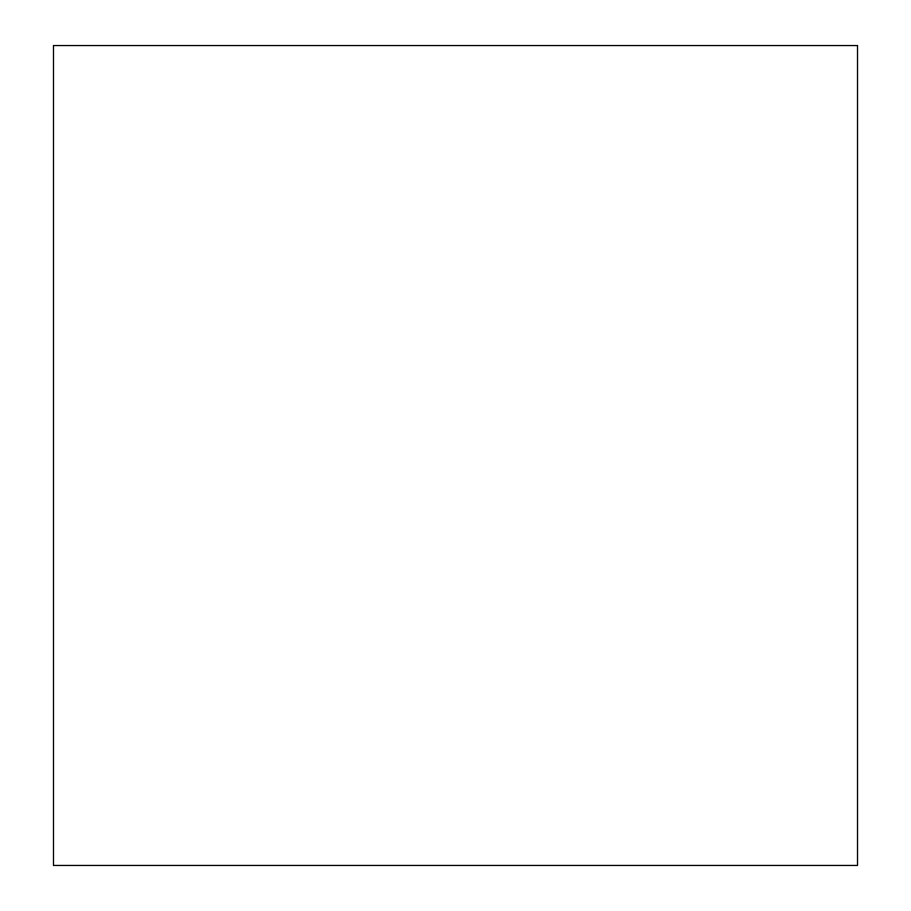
<?xml version="1.0" encoding="UTF-8"?>
<svg xmlns="http://www.w3.org/2000/svg" width="911" height="911" viewBox="0 0 911 911"><rect width="100%" height="100%" fill="white"/><g stroke="black" fill="none" stroke-linecap="round" stroke-linejoin="round"><path stroke-width="1.37" d="M857.513 45.55L53.487 45.55L53.487 865.45L857.513 865.45L857.513 45.55"/></g></svg>
